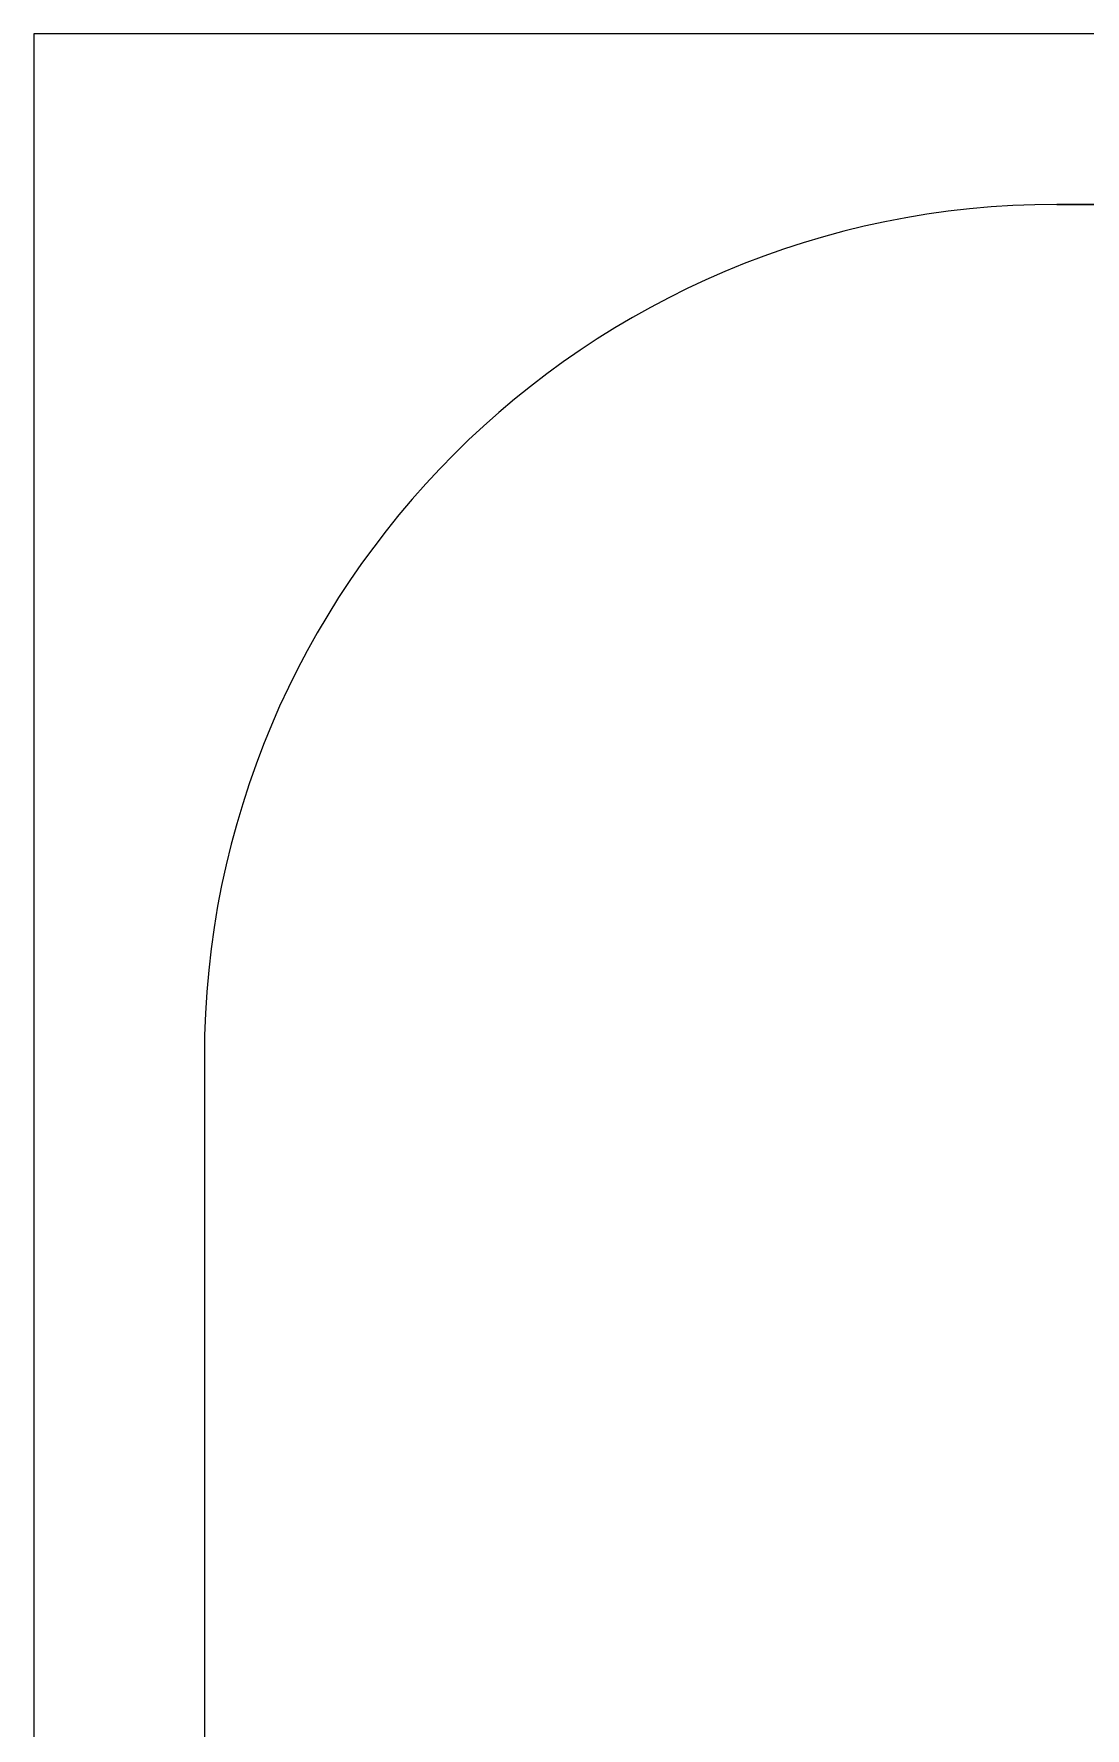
# Model space of a CAD drawing. Extents: x 182769.15 to 182771.38, y 101811.72 to 101812.21.
# Drawn here: x 182769.72011 to 182769.722577, y 101811.939206 to 101811.94318 of the extents above; entities that cross this region are included whole.
import ezdxf

# ---------------------------------------------------------------- set-up
doc = ezdxf.new("R2010")
doc.units = 0
doc.header["$MEASUREMENT"] = 0
doc.layers.add('tefriş', color=21, linetype='Continuous')

msp = doc.modelspace()

# ---------------------------------------------------------------- linework, layer by layer
at = {"layer": 'tefriş'}
for p, q in [((182769.7201102009, 101811.9431796239), (182769.7201102009, 101811.9131796239)), ((182769.7581102009, 101811.9431796239), (182769.7201102009, 101811.9431796239)), ((182769.7225102009, 101811.9427796239), (182769.7557102009, 101811.9427796239)), ((182769.7557102009, 101811.9427796239), (182769.7225102009, 101811.9427796239)), ((182769.7205102009, 101811.9407796239), (182769.7205102009, 101811.9155796239))]:
    msp.add_line(p, q, dxfattribs=at)
for centre, radius, start, end in [((182769.7225102009, 101811.9407796239), 0.002, 90, 180), ((182769.7356857455, 101811.9275598506), 0.01540001183752633, 98.77455774741725, 170.2054940289929)]:
    msp.add_arc(centre, radius, start, end, dxfattribs=at)

doc.saveas('drawing.dxf')
